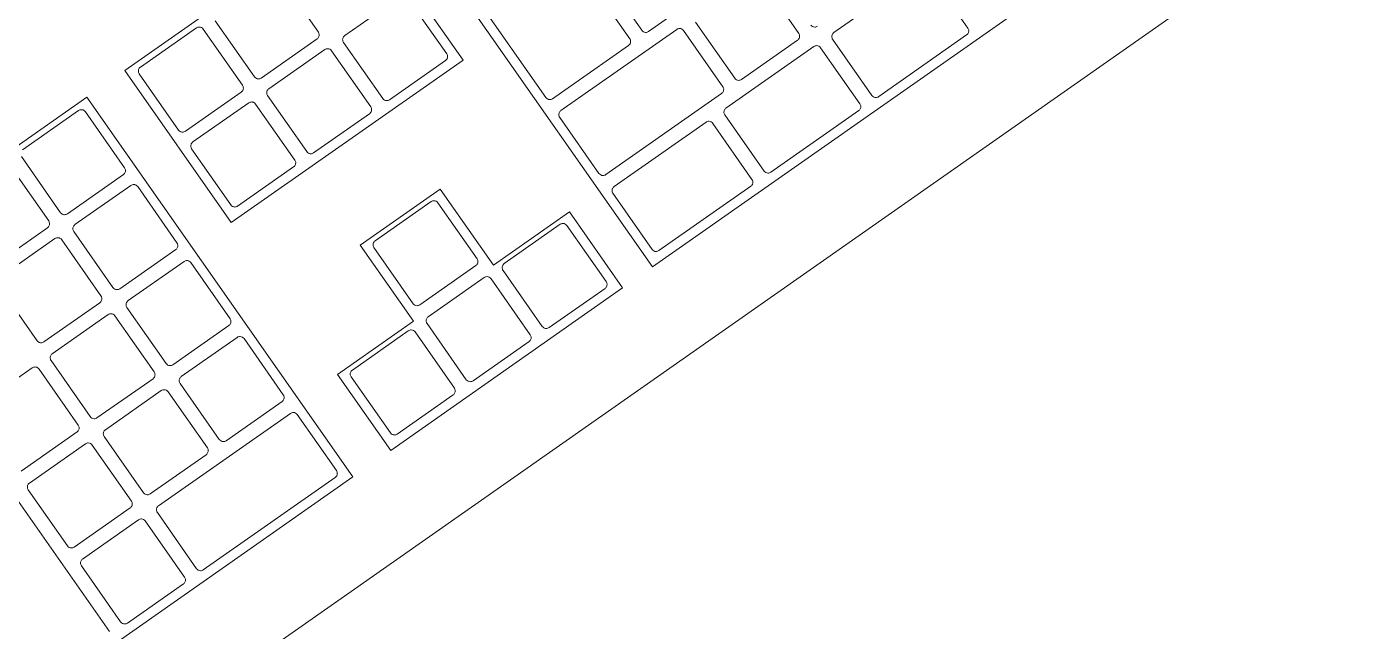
# Model space of a CAD drawing. Header units: inches. Extents: x 1 to 4637, y -664 to 702.
# Drawn here: x 1366.81 to 1377.55, y -561.12 to -556.25 of the extents above; entities that cross this region are included whole.
import ezdxf

# ---------------------------------------------------------------- set-up
doc = ezdxf.new("R2010")
doc.units = ezdxf.units.IN
doc.header["$MEASUREMENT"] = 0
doc.layers.add('I-FURN', color=30, linetype='Continuous', lineweight=9)

# ---------------------------------------------------------------- blocks, each defined once
blk = doc.blocks.new('Desk - Group 3 - Typical-V18-New Construction - Tel_Data_Elec Plan')
at = {"layer": 'I-FURN'}
for p, q in [((29.297, 13.252), (20.074, 6.793)), ((15.246, 2.5), (30.081, 12.887)), ((20.074, 6.793), (17.929, 9.857)), ((15.816, 8.378), (17.687, 9.688)), ((17.687, 9.688), (18.545, 8.462)), ((17.061, 9.14), (17.378, 8.688)), ((19.213, 8.16), (18.467, 9.225)), ((19.506, 9.183), (19.89, 8.634)), ((19.987, 8.702), (19.67, 9.154)), ((21.538, 8.684), (22.247, 9.18)), ((22.302, 9.171), (22.619, 8.718)), ((20.938, 9.129), (21.255, 8.676)), ((17.59, 8.659), (18.042, 8.975)), ((18.096, 8.965), (18.413, 8.513)), ((20.493, 9.008), (20.042, 8.692)), ((15.942, 8.405), (16.393, 8.721)), ((16.448, 8.711), (16.765, 8.259)), ((16.862, 8.327), (16.545, 8.779)), ((19.335, 8.054), (20.27, 8.709)), ((20.325, 8.7), (20.642, 8.247)), ((20.739, 8.315), (20.422, 8.767)), ((17.368, 8.633), (16.916, 8.317)), ((17.897, 8.152), (17.58, 8.604)), ((21.245, 8.622), (20.793, 8.305)), ((21.845, 8.177), (21.528, 8.629)), ((22.609, 8.664), (21.9, 8.167)), ((16.977, 8.23), (17.429, 8.546)), ((17.484, 8.536), (17.8, 8.084)), ((19.881, 8.579), (19.268, 8.15)), ((20.667, 8.074), (21.377, 8.571)), ((21.431, 8.561), (21.748, 8.109)), ((16.674, 7.152), (15.816, 8.378)), ((18.545, 8.462), (16.674, 7.152)), ((18.403, 8.458), (17.952, 8.142)), ((16.249, 7.897), (15.932, 8.35)), ((13.027, 6.425), (15.51, 8.163)), ((15.51, 8.163), (17.655, 5.1)), ((16.755, 8.204), (16.304, 7.888)), ((17.284, 7.723), (16.968, 8.175)), ((20.632, 8.192), (19.697, 7.538)), ((16.365, 7.801), (16.816, 8.117)), ((16.871, 8.107), (17.188, 7.655)), ((14.99, 7.738), (15.442, 8.054)), ((15.497, 8.045), (15.813, 7.593)), ((17.791, 8.029), (17.339, 7.713)), ((19.642, 7.547), (19.325, 7.999)), ((19.764, 7.442), (20.506, 7.961)), ((20.561, 7.951), (20.877, 7.499)), ((20.974, 7.567), (20.657, 8.019)), ((21.738, 8.054), (21.029, 7.557)), ((16.672, 7.294), (16.355, 7.746)), ((15.297, 7.231), (14.981, 7.684)), ((14.884, 7.616), (15.201, 7.164)), ((15.804, 7.538), (15.352, 7.222)), ((17.178, 7.6), (16.726, 7.284)), ((15.413, 7.135), (15.865, 7.451)), ((15.92, 7.441), (16.236, 6.989)), ((17.716, 6.969), (18.361, 7.42)), ((18.361, 7.42), (18.79, 6.808)), ((20.868, 7.444), (20.126, 6.925)), ((17.835, 7.004), (18.287, 7.32)), ((18.342, 7.311), (18.658, 6.859)), ((20.071, 6.935), (19.754, 7.387)), ((18.79, 6.808), (19.403, 7.237)), ((19.403, 7.237), (19.832, 6.624)), ((15.191, 7.109), (14.739, 6.793)), ((18.877, 6.821), (19.329, 7.137)), ((19.384, 7.127), (19.7, 6.675)), ((14.8, 6.706), (15.252, 7.022)), ((15.307, 7.012), (15.623, 6.56)), ((15.72, 6.628), (15.404, 7.08)), ((16.226, 6.934), (15.775, 6.618)), ((18.145, 6.356), (17.716, 6.969)), ((18.142, 6.497), (17.826, 6.949)), ((15.842, 6.522), (16.294, 6.838)), ((16.349, 6.828), (16.665, 6.376)), ((18.649, 6.804), (18.197, 6.488)), ((18.264, 6.392), (18.716, 6.708)), ((18.771, 6.698), (19.087, 6.246)), ((19.184, 6.314), (18.868, 6.766)), ((15.107, 6.198), (14.791, 6.651)), ((19.832, 6.624), (17.961, 5.314)), ((19.691, 6.62), (19.239, 6.304)), ((15.614, 6.505), (15.162, 6.189)), ((16.149, 6.015), (15.833, 6.467)), ((15.229, 6.093), (15.681, 6.409)), ((15.736, 6.399), (16.052, 5.947)), ((17.532, 5.927), (18.145, 6.356)), ((18.571, 5.884), (18.255, 6.337)), ((16.656, 6.321), (16.204, 6.005)), ((17.652, 5.962), (18.103, 6.279)), ((18.158, 6.269), (18.475, 5.817)), ((16.271, 5.909), (16.723, 6.225)), ((16.778, 6.216), (17.094, 5.763)), ((19.078, 6.191), (18.626, 5.875)), ((15.536, 5.586), (15.22, 6.038)), ((14.617, 5.664), (15.068, 5.98)), ((15.123, 5.97), (15.44, 5.518)), ((17.961, 5.314), (17.532, 5.927)), ((17.959, 5.455), (17.642, 5.908)), ((16.043, 5.892), (15.591, 5.576)), ((16.578, 5.402), (16.262, 5.854)), ((15.659, 5.48), (16.11, 5.796)), ((16.165, 5.786), (16.482, 5.334)), ((17.085, 5.708), (16.633, 5.392)), ((18.465, 5.762), (18.014, 5.446)), ((16.088, 4.867), (17.152, 5.612)), ((17.207, 5.603), (17.523, 5.151)), ((15.43, 5.463), (14.979, 5.147)), ((15.966, 4.973), (15.649, 5.425)), ((15.046, 5.051), (15.497, 5.367)), ((15.552, 5.357), (15.869, 4.905)), ((16.472, 5.279), (16.02, 4.963)), ((17.655, 5.1), (15.172, 3.361)), ((17.514, 5.096), (16.449, 4.351)), ((15.353, 4.544), (15.036, 4.996)), ((14.939, 4.928), (15.691, 3.854)), ((15.859, 4.85), (15.408, 4.534)), ((15.475, 4.438), (15.926, 4.754)), ((15.981, 4.745), (16.298, 4.292)), ((16.395, 4.36), (16.078, 4.812)), ((15.782, 3.931), (15.465, 4.383)), ((16.288, 4.238), (15.837, 3.921))]:
    blk.add_line(p, q, dxfattribs=at)
for points, knots in [([(16.393, 8.721), (16.397, 8.723), (16.404, 8.727), (16.416, 8.728), (16.426, 8.727), (16.438, 8.722), (16.445, 8.716), (16.448, 8.711)], [0, 0, 0, 0, 0.2, 0.4, 0.55, 0.7, 1, 1, 1, 1]), ([(20.042, 8.692), (20.038, 8.69), (20.031, 8.686), (20.016, 8.684), (20, 8.689), (19.991, 8.697), (19.987, 8.702)], [0, 0, 0, 0, 0.2, 0.4, 0.7, 1, 1, 1, 1]), ([(20.27, 8.709), (20.274, 8.712), (20.281, 8.715), (20.296, 8.717), (20.312, 8.713), (20.322, 8.705), (20.325, 8.7)], [0, 0, 0, 0, 0.2, 0.4, 0.7, 1, 1, 1, 1]), ([(21.406, 8.734), (21.403, 8.732), (21.395, 8.728), (21.381, 8.726), (21.364, 8.731), (21.355, 8.739), (21.351, 8.744)], [0, 0, 0, 0, 0.2, 0.4, 0.7, 1, 1, 1, 1]), ([(17.429, 8.546), (17.432, 8.548), (17.44, 8.552), (17.451, 8.554), (17.462, 8.552), (17.473, 8.548), (17.48, 8.541), (17.484, 8.536)], [0, 0, 0, 0, 0.2, 0.4, 0.55, 0.7, 1, 1, 1, 1]), ([(21.377, 8.571), (21.38, 8.573), (21.388, 8.577), (21.402, 8.579), (21.418, 8.574), (21.428, 8.566), (21.431, 8.561)], [0, 0, 0, 0, 0.2, 0.4, 0.7, 1, 1, 1, 1]), ([(16.916, 8.317), (16.913, 8.314), (16.905, 8.311), (16.894, 8.309), (16.884, 8.311), (16.872, 8.315), (16.865, 8.322), (16.862, 8.327)], [0, 0, 0, 0, 0.2, 0.4, 0.55, 0.7, 1, 1, 1, 1]), ([(20.793, 8.305), (20.79, 8.303), (20.782, 8.299), (20.768, 8.297), (20.752, 8.302), (20.742, 8.31), (20.739, 8.315)], [0, 0, 0, 0, 0.2, 0.4, 0.7, 1, 1, 1, 1]), ([(21.9, 8.167), (21.896, 8.164), (21.889, 8.161), (21.874, 8.159), (21.858, 8.163), (21.848, 8.171), (21.845, 8.177)], [0, 0, 0, 0, 0.2, 0.4, 0.7, 1, 1, 1, 1]), ([(15.442, 8.054), (15.445, 8.057), (15.453, 8.061), (15.464, 8.062), (15.475, 8.061), (15.486, 8.056), (15.493, 8.05), (15.497, 8.045)], [0, 0, 0, 0, 0.2, 0.4, 0.55, 0.7, 1, 1, 1, 1]), ([(16.816, 8.117), (16.819, 8.119), (16.827, 8.123), (16.839, 8.124), (16.849, 8.123), (16.86, 8.118), (16.867, 8.112), (16.871, 8.107)], [0, 0, 0, 0, 0.2, 0.4, 0.55, 0.7, 1, 1, 1, 1]), ([(17.952, 8.142), (17.948, 8.14), (17.941, 8.136), (17.929, 8.134), (17.919, 8.136), (17.908, 8.14), (17.901, 8.147), (17.897, 8.152)], [0, 0, 0, 0, 0.2, 0.4, 0.55, 0.7, 1, 1, 1, 1]), ([(19.268, 8.15), (19.264, 8.148), (19.257, 8.144), (19.242, 8.142), (19.226, 8.147), (19.217, 8.155), (19.213, 8.16)], [0, 0, 0, 0, 0.2, 0.4, 0.7, 1, 1, 1, 1]), ([(20.506, 7.961), (20.509, 7.963), (20.517, 7.967), (20.531, 7.969), (20.548, 7.965), (20.557, 7.956), (20.561, 7.951)], [0, 0, 0, 0, 0.2, 0.4, 0.7, 1, 1, 1, 1]), ([(16.304, 7.888), (16.3, 7.885), (16.293, 7.882), (16.281, 7.88), (16.271, 7.882), (16.259, 7.886), (16.252, 7.892), (16.249, 7.897)], [0, 0, 0, 0, 0.2, 0.4, 0.55, 0.7, 1, 1, 1, 1]), ([(17.339, 7.713), (17.336, 7.711), (17.328, 7.707), (17.317, 7.705), (17.306, 7.707), (17.295, 7.711), (17.288, 7.718), (17.284, 7.723)], [0, 0, 0, 0, 0.2, 0.4, 0.55, 0.7, 1, 1, 1, 1]), ([(19.697, 7.538), (19.693, 7.535), (19.686, 7.532), (19.671, 7.53), (19.655, 7.534), (19.646, 7.542), (19.642, 7.547)], [0, 0, 0, 0, 0.2, 0.4, 0.7, 1, 1, 1, 1]), ([(21.029, 7.557), (21.026, 7.555), (21.018, 7.551), (21.004, 7.549), (20.987, 7.553), (20.978, 7.562), (20.974, 7.567)], [0, 0, 0, 0, 0.2, 0.4, 0.7, 1, 1, 1, 1]), ([(15.865, 7.451), (15.868, 7.453), (15.876, 7.457), (15.887, 7.458), (15.897, 7.457), (15.909, 7.452), (15.916, 7.446), (15.92, 7.441)], [0, 0, 0, 0, 0.2, 0.4, 0.55, 0.7, 1, 1, 1, 1]), ([(18.287, 7.32), (18.29, 7.323), (18.298, 7.326), (18.312, 7.328), (18.329, 7.324), (18.338, 7.316), (18.342, 7.311)], [0, 0, 0, 0, 0.2, 0.4, 0.7, 1, 1, 1, 1]), ([(15.352, 7.222), (15.349, 7.219), (15.341, 7.216), (15.33, 7.214), (15.319, 7.215), (15.308, 7.22), (15.301, 7.226), (15.297, 7.231)], [0, 0, 0, 0, 0.2, 0.4, 0.55, 0.7, 1, 1, 1, 1]), ([(16.726, 7.284), (16.723, 7.282), (16.715, 7.278), (16.704, 7.276), (16.694, 7.278), (16.682, 7.282), (16.675, 7.289), (16.672, 7.294)], [0, 0, 0, 0, 0.2, 0.4, 0.55, 0.7, 1, 1, 1, 1]), ([(19.329, 7.137), (19.332, 7.139), (19.34, 7.143), (19.354, 7.145), (19.371, 7.141), (19.38, 7.132), (19.384, 7.127)], [0, 0, 0, 0, 0.2, 0.4, 0.7, 1, 1, 1, 1]), ([(15.252, 7.022), (15.255, 7.024), (15.263, 7.028), (15.274, 7.029), (15.285, 7.028), (15.296, 7.023), (15.303, 7.017), (15.307, 7.012)], [0, 0, 0, 0, 0.2, 0.4, 0.55, 0.7, 1, 1, 1, 1]), ([(20.126, 6.925), (20.123, 6.923), (20.115, 6.919), (20.101, 6.917), (20.084, 6.921), (20.075, 6.929), (20.071, 6.935)], [0, 0, 0, 0, 0.2, 0.4, 0.7, 1, 1, 1, 1]), ([(16.294, 6.838), (16.297, 6.84), (16.305, 6.844), (16.316, 6.846), (16.326, 6.844), (16.338, 6.84), (16.345, 6.833), (16.349, 6.828)], [0, 0, 0, 0, 0.2, 0.4, 0.55, 0.7, 1, 1, 1, 1]), ([(18.716, 6.708), (18.719, 6.71), (18.727, 6.714), (18.741, 6.716), (18.758, 6.711), (18.767, 6.703), (18.771, 6.698)], [0, 0, 0, 0, 0.2, 0.4, 0.7, 1, 1, 1, 1]), ([(15.775, 6.618), (15.772, 6.615), (15.764, 6.612), (15.753, 6.61), (15.742, 6.612), (15.731, 6.616), (15.724, 6.622), (15.72, 6.628)], [0, 0, 0, 0, 0.2, 0.4, 0.55, 0.7, 1, 1, 1, 1]), ([(18.197, 6.488), (18.194, 6.485), (18.186, 6.482), (18.172, 6.48), (18.155, 6.484), (18.146, 6.492), (18.142, 6.497)], [0, 0, 0, 0, 0.2, 0.4, 0.7, 1, 1, 1, 1]), ([(15.681, 6.409), (15.684, 6.411), (15.692, 6.415), (15.703, 6.417), (15.714, 6.415), (15.725, 6.411), (15.732, 6.404), (15.736, 6.399)], [0, 0, 0, 0, 0.2, 0.4, 0.55, 0.7, 1, 1, 1, 1]), ([(16.723, 6.225), (16.726, 6.228), (16.734, 6.231), (16.748, 6.233), (16.765, 6.229), (16.774, 6.221), (16.778, 6.216)], [0, 0, 0, 0, 0.2, 0.4, 0.7, 1, 1, 1, 1]), ([(18.103, 6.279), (18.107, 6.281), (18.114, 6.285), (18.129, 6.287), (18.145, 6.282), (18.155, 6.274), (18.158, 6.269)], [0, 0, 0, 0, 0.2, 0.4, 0.7, 1, 1, 1, 1]), ([(19.239, 6.304), (19.236, 6.302), (19.228, 6.298), (19.214, 6.296), (19.197, 6.3), (19.188, 6.308), (19.184, 6.314)], [0, 0, 0, 0, 0.2, 0.4, 0.7, 1, 1, 1, 1]), ([(15.162, 6.189), (15.159, 6.186), (15.151, 6.183), (15.14, 6.181), (15.13, 6.183), (15.118, 6.187), (15.111, 6.193), (15.107, 6.198)], [0, 0, 0, 0, 0.2, 0.4, 0.55, 0.7, 1, 1, 1, 1]), ([(16.204, 6.005), (16.201, 6.003), (16.193, 5.999), (16.179, 5.997), (16.162, 6.001), (16.153, 6.01), (16.149, 6.015)], [0, 0, 0, 0, 0.2, 0.4, 0.7, 1, 1, 1, 1]), ([(15.068, 5.98), (15.072, 5.982), (15.079, 5.986), (15.091, 5.987), (15.101, 5.986), (15.112, 5.982), (15.12, 5.975), (15.123, 5.97)], [0, 0, 0, 0, 0.2, 0.4, 0.55, 0.7, 1, 1, 1, 1]), ([(16.11, 5.796), (16.113, 5.799), (16.121, 5.802), (16.135, 5.804), (16.152, 5.8), (16.161, 5.792), (16.165, 5.786)], [0, 0, 0, 0, 0.2, 0.4, 0.7, 1, 1, 1, 1]), ([(18.626, 5.875), (18.623, 5.872), (18.615, 5.869), (18.601, 5.867), (18.585, 5.871), (18.575, 5.879), (18.571, 5.884)], [0, 0, 0, 0, 0.2, 0.4, 0.7, 1, 1, 1, 1]), ([(15.591, 5.576), (15.588, 5.574), (15.58, 5.57), (15.566, 5.568), (15.549, 5.572), (15.54, 5.581), (15.536, 5.586)], [0, 0, 0, 0, 0.2, 0.4, 0.7, 1, 1, 1, 1]), ([(17.152, 5.612), (17.155, 5.615), (17.163, 5.618), (17.177, 5.621), (17.194, 5.616), (17.203, 5.608), (17.207, 5.603)], [0, 0, 0, 0, 0.2, 0.4, 0.7, 1, 1, 1, 1]), ([(15.497, 5.367), (15.501, 5.369), (15.508, 5.373), (15.523, 5.375), (15.539, 5.371), (15.549, 5.362), (15.552, 5.357)], [0, 0, 0, 0, 0.2, 0.4, 0.7, 1, 1, 1, 1]), ([(16.633, 5.392), (16.63, 5.39), (16.622, 5.386), (16.608, 5.384), (16.591, 5.389), (16.582, 5.397), (16.578, 5.402)], [0, 0, 0, 0, 0.2, 0.4, 0.7, 1, 1, 1, 1]), ([(18.014, 5.446), (18.01, 5.443), (18.003, 5.44), (17.988, 5.438), (17.972, 5.442), (17.962, 5.45), (17.959, 5.455)], [0, 0, 0, 0, 0.2, 0.4, 0.7, 1, 1, 1, 1]), ([(16.02, 4.963), (16.017, 4.961), (16.009, 4.957), (15.995, 4.955), (15.979, 4.959), (15.969, 4.968), (15.966, 4.973)], [0, 0, 0, 0, 0.2, 0.4, 0.7, 1, 1, 1, 1]), ([(15.926, 4.754), (15.93, 4.757), (15.937, 4.76), (15.952, 4.762), (15.968, 4.758), (15.978, 4.75), (15.981, 4.745)], [0, 0, 0, 0, 0.2, 0.4, 0.7, 1, 1, 1, 1]), ([(15.408, 4.534), (15.404, 4.532), (15.397, 4.528), (15.382, 4.526), (15.366, 4.53), (15.356, 4.539), (15.353, 4.544)], [0, 0, 0, 0, 0.2, 0.4, 0.7, 1, 1, 1, 1]), ([(16.449, 4.351), (16.446, 4.348), (16.439, 4.345), (16.424, 4.342), (16.408, 4.347), (16.398, 4.355), (16.395, 4.36)], [0, 0, 0, 0, 0.2, 0.4, 0.7, 1, 1, 1, 1]), ([(15.837, 3.921), (15.833, 3.919), (15.826, 3.915), (15.811, 3.913), (15.795, 3.918), (15.785, 3.926), (15.782, 3.931)], [0, 0, 0, 0, 0.2, 0.4, 0.7, 1, 1, 1, 1])]:
    blk.add_open_spline(points, degree=3, knots=knots, dxfattribs=at)
for points in [[(22.619, 8.718), (22.621, 8.715), (22.625, 8.708), (22.627, 8.695), (22.624, 8.683), (22.619, 8.672), (22.613, 8.666), (22.609, 8.664)], [(17.378, 8.688), (17.38, 8.684), (17.383, 8.677), (17.385, 8.665), (17.383, 8.652), (17.377, 8.641), (17.371, 8.635), (17.368, 8.633)], [(17.58, 8.604), (17.578, 8.607), (17.574, 8.615), (17.573, 8.627), (17.575, 8.639), (17.581, 8.651), (17.587, 8.656), (17.59, 8.659)], [(19.89, 8.634), (19.893, 8.631), (19.896, 8.623), (19.898, 8.611), (19.896, 8.599), (19.89, 8.588), (19.884, 8.582), (19.881, 8.579)], [(21.255, 8.676), (21.257, 8.673), (21.261, 8.666), (21.262, 8.653), (21.26, 8.641), (21.254, 8.63), (21.248, 8.624), (21.245, 8.622)], [(21.528, 8.629), (21.526, 8.632), (21.522, 8.64), (21.52, 8.652), (21.523, 8.664), (21.528, 8.675), (21.534, 8.681), (21.538, 8.684)], [(18.413, 8.513), (18.415, 8.51), (18.419, 8.502), (18.421, 8.49), (18.419, 8.478), (18.413, 8.467), (18.407, 8.461), (18.403, 8.458)], [(15.932, 8.35), (15.93, 8.353), (15.926, 8.36), (15.924, 8.373), (15.926, 8.385), (15.932, 8.396), (15.938, 8.402), (15.942, 8.405)], [(16.765, 8.259), (16.767, 8.255), (16.771, 8.248), (16.773, 8.236), (16.77, 8.223), (16.765, 8.212), (16.759, 8.206), (16.755, 8.204)], [(16.968, 8.175), (16.965, 8.178), (16.962, 8.186), (16.96, 8.198), (16.962, 8.21), (16.968, 8.222), (16.974, 8.227), (16.977, 8.23)], [(20.642, 8.247), (20.644, 8.244), (20.648, 8.236), (20.65, 8.224), (20.647, 8.212), (20.642, 8.201), (20.635, 8.195), (20.632, 8.192)], [(17.8, 8.084), (17.803, 8.081), (17.806, 8.073), (17.808, 8.061), (17.806, 8.049), (17.8, 8.037), (17.794, 8.032), (17.791, 8.029)], [(20.657, 8.019), (20.655, 8.022), (20.651, 8.03), (20.65, 8.042), (20.652, 8.055), (20.658, 8.066), (20.664, 8.071), (20.667, 8.074)], [(21.748, 8.109), (21.75, 8.105), (21.754, 8.098), (21.756, 8.086), (21.754, 8.073), (21.748, 8.062), (21.742, 8.056), (21.738, 8.054)], [(19.325, 7.999), (19.323, 8.003), (19.319, 8.01), (19.318, 8.023), (19.32, 8.035), (19.326, 8.046), (19.332, 8.052), (19.335, 8.054)], [(16.355, 7.746), (16.353, 7.749), (16.349, 7.757), (16.347, 7.769), (16.349, 7.781), (16.355, 7.792), (16.361, 7.798), (16.365, 7.801)], [(17.188, 7.655), (17.19, 7.652), (17.194, 7.644), (17.195, 7.632), (17.193, 7.62), (17.187, 7.608), (17.181, 7.603), (17.178, 7.6)], [(15.813, 7.593), (15.816, 7.589), (15.819, 7.582), (15.821, 7.57), (15.819, 7.557), (15.813, 7.546), (15.807, 7.54), (15.804, 7.538)], [(19.754, 7.387), (19.752, 7.39), (19.748, 7.398), (19.747, 7.41), (19.749, 7.422), (19.755, 7.433), (19.761, 7.439), (19.764, 7.442)], [(20.877, 7.499), (20.88, 7.496), (20.883, 7.488), (20.885, 7.476), (20.883, 7.463), (20.877, 7.452), (20.871, 7.447), (20.868, 7.444)], [(15.201, 7.164), (15.203, 7.16), (15.207, 7.153), (15.208, 7.14), (15.206, 7.128), (15.2, 7.117), (15.194, 7.111), (15.191, 7.109)], [(15.404, 7.08), (15.401, 7.083), (15.398, 7.09), (15.396, 7.103), (15.398, 7.115), (15.404, 7.126), (15.41, 7.132), (15.413, 7.135)], [(16.236, 6.989), (16.239, 6.985), (16.242, 6.978), (16.244, 6.966), (16.242, 6.953), (16.236, 6.942), (16.23, 6.936), (16.226, 6.934)], [(17.826, 6.949), (17.823, 6.953), (17.82, 6.96), (17.818, 6.973), (17.82, 6.985), (17.826, 6.996), (17.832, 7.002), (17.835, 7.004)], [(18.658, 6.859), (18.661, 6.855), (18.664, 6.848), (18.666, 6.835), (18.664, 6.823), (18.658, 6.812), (18.652, 6.806), (18.649, 6.804)], [(18.868, 6.766), (18.865, 6.769), (18.862, 6.777), (18.86, 6.789), (18.862, 6.801), (18.868, 6.812), (18.874, 6.818), (18.877, 6.821)], [(19.7, 6.675), (19.703, 6.671), (19.706, 6.664), (19.708, 6.652), (19.706, 6.639), (19.7, 6.628), (19.694, 6.622), (19.691, 6.62)], [(15.623, 6.56), (15.626, 6.556), (15.629, 6.549), (15.631, 6.537), (15.629, 6.524), (15.623, 6.513), (15.617, 6.507), (15.614, 6.505)], [(15.833, 6.467), (15.83, 6.47), (15.827, 6.478), (15.825, 6.49), (15.827, 6.502), (15.833, 6.514), (15.839, 6.519), (15.842, 6.522)], [(16.665, 6.376), (16.668, 6.373), (16.671, 6.365), (16.673, 6.353), (16.671, 6.341), (16.665, 6.329), (16.659, 6.324), (16.656, 6.321)], [(18.255, 6.337), (18.252, 6.34), (18.249, 6.348), (18.247, 6.36), (18.249, 6.372), (18.255, 6.383), (18.261, 6.389), (18.264, 6.392)], [(19.087, 6.246), (19.09, 6.242), (19.093, 6.235), (19.095, 6.223), (19.093, 6.21), (19.087, 6.199), (19.081, 6.193), (19.078, 6.191)], [(15.22, 6.038), (15.217, 6.041), (15.214, 6.049), (15.212, 6.061), (15.214, 6.073), (15.22, 6.085), (15.226, 6.09), (15.229, 6.093)], [(16.052, 5.947), (16.055, 5.944), (16.058, 5.936), (16.06, 5.924), (16.058, 5.911), (16.052, 5.9), (16.046, 5.895), (16.043, 5.892)], [(16.262, 5.854), (16.259, 5.858), (16.256, 5.865), (16.254, 5.877), (16.256, 5.89), (16.262, 5.901), (16.268, 5.907), (16.271, 5.909)], [(17.642, 5.908), (17.64, 5.911), (17.636, 5.918), (17.634, 5.931), (17.636, 5.943), (17.642, 5.954), (17.648, 5.96), (17.652, 5.962)], [(18.475, 5.817), (18.477, 5.813), (18.481, 5.806), (18.482, 5.793), (18.48, 5.781), (18.474, 5.77), (18.468, 5.764), (18.465, 5.762)], [(17.094, 5.763), (17.097, 5.76), (17.1, 5.752), (17.102, 5.74), (17.1, 5.728), (17.094, 5.717), (17.088, 5.711), (17.085, 5.708)], [(15.44, 5.518), (15.442, 5.515), (15.446, 5.507), (15.447, 5.495), (15.445, 5.482), (15.439, 5.471), (15.433, 5.466), (15.43, 5.463)], [(15.649, 5.425), (15.647, 5.429), (15.643, 5.436), (15.641, 5.448), (15.643, 5.461), (15.649, 5.472), (15.655, 5.478), (15.659, 5.48)], [(16.482, 5.334), (16.484, 5.331), (16.488, 5.323), (16.489, 5.311), (16.487, 5.299), (16.481, 5.288), (16.475, 5.282), (16.472, 5.279)], [(15.036, 4.996), (15.034, 4.999), (15.03, 5.007), (15.028, 5.019), (15.031, 5.032), (15.036, 5.043), (15.042, 5.049), (15.046, 5.051)], [(17.523, 5.151), (17.526, 5.147), (17.529, 5.14), (17.531, 5.127), (17.529, 5.115), (17.523, 5.104), (17.517, 5.098), (17.514, 5.096)], [(15.869, 4.905), (15.871, 4.902), (15.875, 4.894), (15.877, 4.882), (15.874, 4.87), (15.868, 4.859), (15.862, 4.853), (15.859, 4.85)], [(16.078, 4.812), (16.076, 4.816), (16.072, 4.823), (16.07, 4.836), (16.072, 4.848), (16.078, 4.859), (16.084, 4.865), (16.088, 4.867)], [(15.465, 4.383), (15.463, 4.387), (15.459, 4.394), (15.457, 4.407), (15.46, 4.419), (15.465, 4.43), (15.471, 4.436), (15.475, 4.438)], [(16.298, 4.292), (16.3, 4.289), (16.304, 4.282), (16.306, 4.269), (16.303, 4.257), (16.298, 4.246), (16.292, 4.24), (16.288, 4.238)]]:
    blk.add_open_spline(points, degree=3, dxfattribs=at)

msp = doc.modelspace()

# ---------------------------------------------------------------- block references
at = {"layer": 'I-FURN'}
msp.add_blockref('Desk - Group 3 - Typical-V18-New Construction - Tel_Data_Elec Plan', (1351.786, -564.978), dxfattribs=at)

doc.saveas('drawing.dxf')
